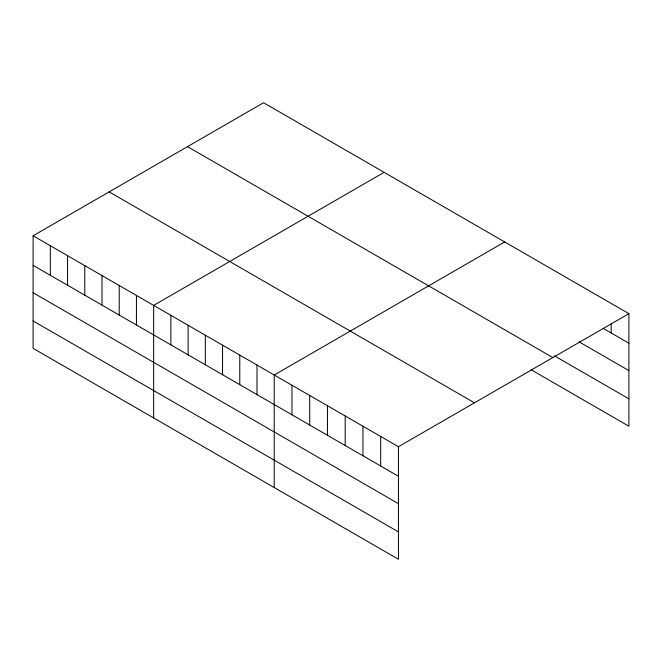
<?xml version="1.0" encoding="UTF-8"?>
<svg xmlns="http://www.w3.org/2000/svg" width="662" height="662" viewBox="0 0 662 662"><rect width="100%" height="100%" fill="white"/><g stroke="black" fill="none" stroke-linecap="round" stroke-linejoin="round"><path stroke-width="0.99" d="M33.1 235.788L398.441 446.718L398.441 559.266L33.1 348.336L33.1 235.788L263.559 102.734L628.9 313.664L628.9 426.212L531.305 369.859M384.125 172.343L153.658 305.397L153.658 417.945M504.684 241.944L274.225 375.006L274.225 487.546M398.441 446.718L628.9 313.664M603.173 328.352L628.9 343.214M579.217 341.915L628.9 370.596M554.367 355.792L628.9 398.822M187.512 146.641L552.844 357.571M109.156 191.881L474.488 402.81M33.1 265.338L398.441 476.268M33.1 292.728L398.441 503.658M33.1 320.946L398.441 531.876M611.158 323.792L611.158 332.961M380.691 436.473L380.691 466.023M362.95 426.229L362.95 455.779M345.2 415.984L345.2 445.534M327.458 405.74L327.458 435.29M309.717 395.495L309.717 425.037M291.967 385.251L291.967 414.793M256.997 365.06L256.997 394.61M239.776 355.113L239.776 384.663M222.556 345.175L222.556 374.717M205.328 335.229L205.328 364.779M188.107 325.282L188.107 354.832M170.887 315.344L170.887 344.885M136.438 295.451L136.438 325.001M119.218 285.512L119.218 315.062M101.989 275.566L101.989 305.116M84.769 265.619L84.769 295.169M67.549 255.681L67.549 285.231M50.32 245.734L50.32 275.284"/></g></svg>
